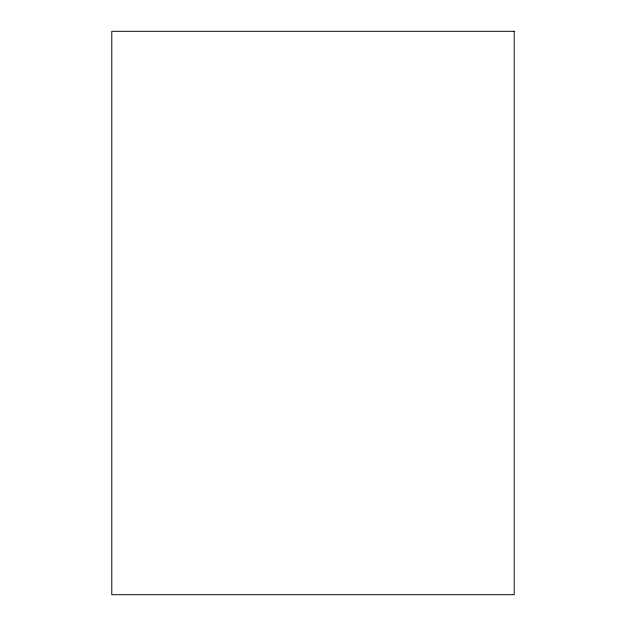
<?xml version="1.0" encoding="UTF-8"?>
<svg xmlns="http://www.w3.org/2000/svg" width="626" height="626" viewBox="0 0 626 626"><rect width="100%" height="100%" fill="white"/><g stroke="black" fill="none" stroke-linecap="round" stroke-linejoin="round"><path stroke-width="0.94" d="M514.212 31.3L111.788 31.3L111.788 594.7L514.212 594.7L514.212 31.3"/></g></svg>
